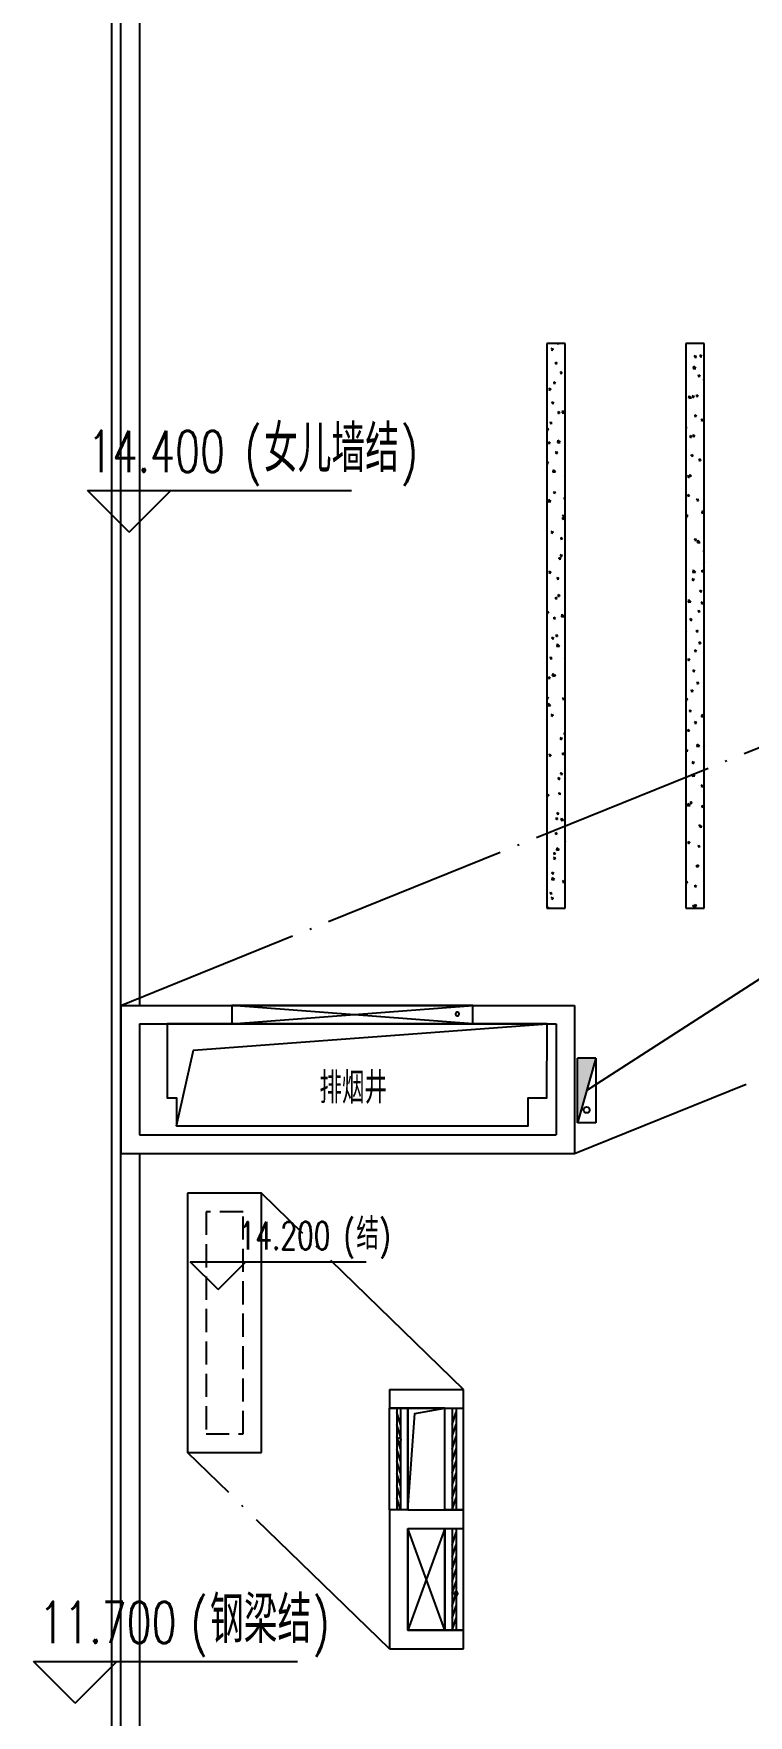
# Model space of a CAD drawing. Extents: x -474411 to 577939, y 0 to 1014176.
# Drawn here: x 355104 to 362823, y 784950 to 803116 of the extents above; entities that cross this region are included whole.
import ezdxf

# ---------------------------------------------------------------- set-up
doc = ezdxf.new("R2010")
doc.units = 0
doc.header["$LTSCALE"] = 1000
doc.header["$MEASUREMENT"] = 0
doc.linetypes.add('DASH', pattern=[0.35, 0.25, -0.1])
doc.linetypes.add('DOTE', pattern=[2.42, 2, -0.2, 0.02, -0.2])
for name, color, linetype in [('A-AXIS-DOTE', 14, 'DOTE'), ('A-AXIS-SYMB', 3, 'Continuous'), ('A-HATCH-2', 251, 'Continuous'), ('A-SFCE', 30, 'Continuous'), ('A-WINDOW', 140, 'Continuous'), ('A-防火门窗', 1, 'Continuous'), ('AS-COLN', 6, 'Continuous'), ('AS-WALL', 40, 'Continuous'), ('AS-结构边线层', 200, 'Continuous'), ('DIM_SYMB', 3, 'Continuous'), ('PUB_TEXT', 7, 'Continuous'), ('SB_ZF消火栓', 10, 'Continuous')]:
    doc.layers.add(name, color=color, linetype=linetype)
doc.styles.add('_TCH_DIM', font='SIMPLEX', dxfattribs={"bigfont": 'GBCBIG'})
doc.styles.add('A-STANDARD', font='SIMPLEX', dxfattribs={"bigfont": 'GBCBIG'})

# ---------------------------------------------------------------- blocks, each defined once
blk = doc.blocks.new('43243')
at = {"layer": 'AS-结构边线层', "color": 8}
for p, q in [((359546, 785870), (359146, 786970)), ((359546, 786970), (359146, 785870))]:
    blk.add_line(p, q, dxfattribs=at)
for points in [[(371646, 818320), (371646, 782920), (371346, 782920), (371346, 774520), (371646, 774520), (371646, 741420), (359546, 741420), (359546, 741720), (359446, 741720), (359446, 741920), (357146, 741920), (357146, 741720), (356846, 741720), (356846, 741420), (356046, 741420), (356046, 741420), (356046, 832020)], [(356646, 791320), (356829, 792137), (360650, 792420)], [(359146, 787170), (359220, 788210), (359546, 788270)]]:
    blk.add_lwpolyline(points, dxfattribs=at)
for points in [[(356546, 792420), (356546, 791620), (356646, 791620), (356646, 791320), (360446, 791320), (360446, 791620), (360646, 791620), (360650, 792420)], [(359146, 787170), (359546, 787170), (359546, 788270), (359146, 788270)], [(359146, 786970), (359546, 786970), (359546, 785870), (359146, 785870)]]:
    blk.add_lwpolyline(points, close=True, dxfattribs=at)
blk = doc.blocks.new('234243242332')
at = {"layer": 'SB_ZF消火栓'}
blk.add_hatch(color=8, dxfattribs=at).paths.add_polyline_path([(361176, 792050), (360976, 792050), (360976, 791350)])
at = {"layer": 'SB_ZF消火栓', "color": 8}
for p, q in [((361076, 791700), (364259, 793755)), ((360976, 791350), (360976, 792050)), ((361176, 792050), (360976, 792050)), ((361176, 792050), (360976, 791350)), ((361176, 792050), (361176, 791350)), ((361176, 791350), (360976, 791350))]:
    blk.add_line(p, q, dxfattribs=at)
blk.add_circle((361076, 791490), 32.5, dxfattribs=at)
blk = doc.blocks.new('*U71')
at = {"color": 0}
for p, q in [((-250, 150), (250, 150)), ((250, 30), (-250, 30)), ((-250, -30), (-190, 30)), ((-190, -30), (-130, 30)), ((-130, -30), (-70, 30)), ((-70, -30), (-10, 30)), ((-10, -30), (50, 30)), ((50, -30), (110, 30)), ((110, -30), (170, 30)), ((170, -30), (230, 30)), ((250, -30), (-250, -30)), ((-250, -150), (250, -150))]:
    blk.add_line(p, q, dxfattribs=at)
for points in [[(-250, -150), (-250, 150)], [(250, -150), (250, 150)]]:
    blk.add_lwpolyline(points, dxfattribs=at)

msp = doc.modelspace()

# ---------------------------------------------------------------- linework, layer by layer
at = {"layer": 'A-AXIS-DOTE', "color": 8}
for p, q in [((356045.8, 792620), (365750, 796540)), ((360945.8, 791020), (370650, 794940)), ((359745.8, 788470), (357565.8, 790590)), ((358945.8, 785670), (356765.8, 787790))]:
    msp.add_line(p, q, dxfattribs=at)
at = {"layer": 'A-AXIS-SYMB', "color": 8}
for p, q in [((356137.4, 797730), (355687.4, 798180)), ((355687.4, 798180), (358537.4, 798180)), ((356137.4, 797730), (356587.4, 798180)), ((355554.2, 785081.6), (355104.2, 785531.6)), ((355104.2, 785531.6), (357954.2, 785531.6)), ((355554.2, 785081.6), (356004.2, 785531.6))]:
    msp.add_line(p, q, dxfattribs=at)
at = {"layer": 'A-HATCH-2', "color": 8, "linetype": 'Continuous'}
for p, q in [((360702.6, 799717.6), (360692.5, 799702.7)), ((360693.1, 799702.4), (360711.3, 799696.3)), ((360702.6, 799717.6), (360710.6, 799696.6)), ((360759, 799770), (360758.6, 799766.1)), ((360759.3, 799765.9), (360778.1, 799769.3)), ((360777, 799770), (360777.5, 799769.6)), ((360741.4, 799568.9), (360739.8, 799551)), ((360740.5, 799550.7), (360759.3, 799554.1)), ((360741.4, 799568.9), (360758.6, 799554.4)), ((362231.9, 799524.5), (362227.7, 799497.8)), ((362228.2, 799497.5), (362256.7, 799500.8)), ((362231.9, 799524.5), (362256.2, 799501.1)), ((362249.4, 799637.8), (362239.3, 799622.9)), ((362240, 799622.6), (362258.1, 799616.5)), ((362249.4, 799637.8), (362257.5, 799616.8)), ((362302.2, 799645.1), (362300.6, 799627.2)), ((362301.2, 799626.9), (362320, 799630.3)), ((362302.2, 799645.1), (362319.4, 799630.6)), ((360722.6, 799353.7), (360721, 799335.8)), ((360721.6, 799335.5), (360740.4, 799339)), ((360722.6, 799353.7), (360739.8, 799339.3)), ((360799.3, 799465.6), (360789.3, 799450.6)), ((360789.9, 799450.3), (360808, 799444.3)), ((360799.3, 799465.6), (360807.4, 799444.5)), ((362283.3, 799429.9), (362281.8, 799412)), ((362282.4, 799411.7), (362301.2, 799415.2)), ((362283.3, 799429.9), (362300.6, 799415.5)), ((362345.8, 799385.2), (362336.1, 799370.8)), ((362336.7, 799370.5), (362345.8, 799367.5)), ((360678.5, 799286.5), (360668.5, 799271.6)), ((360669.1, 799271.3), (360687.2, 799265.2)), ((360678.5, 799286.5), (360686.6, 799265.5)), ((360703.7, 799138.5), (360702.2, 799120.6)), ((360702.8, 799120.3), (360721.6, 799123.8)), ((360703.7, 799138.5), (360721, 799124.1)), ((362182.2, 799204.3), (362178.1, 799177.7)), ((362178.5, 799177.4), (362207, 799180.7)), ((362182.2, 799204.3), (362206.6, 799181)), ((362225.4, 799206.7), (362215.3, 799191.7)), ((362215.9, 799191.4), (362234.1, 799185.4)), ((362225.4, 799206.7), (362233.5, 799185.7)), ((362264.5, 799214.7), (362263, 799196.8)), ((362263.6, 799196.5), (362282.4, 799200)), ((362264.5, 799214.7), (362281.8, 799200.3)), ((360775.3, 799034.4), (360765.2, 799019.5)), ((360765.9, 799019.2), (360784, 799013.1)), ((360775.3, 799034.4), (360783.4, 799013.4)), ((360814.6, 799045.2), (360810.5, 799018.6)), ((360811, 799018.3), (360839.5, 799021.6)), ((360814.6, 799045.2), (360839, 799021.9)), ((362245.7, 798999.6), (362244.1, 798981.6)), ((362244.8, 798981.3), (362263.6, 798984.8)), ((362245.7, 798999.6), (362262.9, 798985.1)), ((362322.1, 798954.6), (362312.1, 798939.7)), ((362312.7, 798939.4), (362330.8, 798933.3)), ((362322.1, 798954.6), (362330.2, 798933.6)), ((360654.5, 798855.3), (360645.8, 798842.4)), ((360645.8, 798839.9), (360663.2, 798834)), ((360654.5, 798855.3), (360662.6, 798834.3)), ((360684.9, 798923.4), (360683.3, 798905.4)), ((360684, 798905.1), (360702.8, 798908.6)), ((360684.9, 798923.4), (360702.2, 798908.9)), ((362145.8, 798871.4), (362156.9, 798860.8)), ((362145.8, 798859.2), (362157.4, 798860.5)), ((362201.4, 798775.5), (362191.3, 798760.6)), ((362191.9, 798760.3), (362210, 798754.2)), ((362201.4, 798775.5), (362209.4, 798754.5)), ((362226.9, 798784.4), (362225.3, 798766.5)), ((362225.9, 798766.2), (362244.7, 798769.6)), ((362226.9, 798784.4), (362244.1, 798769.9)), ((360666.1, 798708.2), (360664.5, 798690.3)), ((360665.1, 798690), (360684, 798693.4)), ((360666.1, 798708.2), (360683.3, 798693.7)), ((360751.3, 798603.3), (360741.2, 798588.4)), ((360741.8, 798588.1), (360760, 798582)), ((360751.3, 798603.3), (360759.3, 798582.3)), ((360765, 798725.1), (360760.8, 798698.4)), ((360761.3, 798698.1), (360789.8, 798701.4)), ((360765, 798725.1), (360789.3, 798701.7)), ((362208, 798569.2), (362206.5, 798551.3)), ((362208, 798569.2), (362225.3, 798554.7)), ((360647.3, 798493), (360645.8, 798476.4)), ((360646.3, 798474.8), (360665.1, 798478.3)), ((360647.3, 798493), (360664.5, 798478.5)), ((360715.3, 798404.9), (360711.2, 798378.2)), ((360715.3, 798404.9), (360739.7, 798381.5)), ((362207.1, 798551), (362225.9, 798554.5)), ((362298.1, 798523.5), (362288.1, 798508.5)), ((362288.7, 798508.2), (362306.8, 798502.2)), ((362298.1, 798523.5), (362306.2, 798502.4)), ((360645.8, 798263), (360646.3, 798263.1)), ((360711.7, 798377.9), (360740.1, 798381.2)), ((360845.8, 798347.9), (360838, 798336.3)), ((360838.6, 798336), (360845.8, 798333.6)), ((362177.3, 798344.4), (362167.3, 798329.5)), ((362167.9, 798329.2), (362186, 798323.1)), ((362177.3, 798344.4), (362185.4, 798323.4)), ((362189.2, 798354), (362187.6, 798336.1)), ((362188.3, 798335.8), (362207.1, 798339.3)), ((362189.2, 798354), (362206.5, 798339.6)), ((360665.7, 798084.7), (360661.5, 798058)), ((360662, 798057.7), (360690.5, 798061.1)), ((360665.7, 798084.7), (360690, 798061.4)), ((360727.3, 798172.1), (360717.2, 798157.2)), ((360717.8, 798156.9), (360735.9, 798150.8)), ((360727.3, 798172.1), (360735.3, 798151.1)), ((360835.3, 798104.3), (360833.7, 798086.3)), ((360834.3, 798086.1), (360845.8, 798088.2)), ((360835.3, 798104.3), (360845.8, 798095.4)), ((362170.4, 798138.8), (362168.8, 798120.9)), ((362169.4, 798120.6), (362188.3, 798124.1)), ((362170.4, 798138.8), (362187.6, 798124.4)), ((362274.1, 798092.3), (362264, 798077.4)), ((362264.7, 798077.1), (362282.8, 798071)), ((362274.1, 798092.3), (362282.2, 798071.3)), ((360824, 797920.1), (360813.9, 797905.1)), ((360814.6, 797904.9), (360832.7, 797898.8)), ((360816.4, 797889.1), (360814.9, 797871.2)), ((360815.5, 797870.9), (360834.3, 797874.3)), ((360816.4, 797889.1), (360833.7, 797874.6)), ((360824, 797920.1), (360832.1, 797899.1)), ((362153.3, 797913.2), (362145.8, 797902.1)), ((362145.8, 797897.4), (362162, 797891.9)), ((362151.6, 797923.7), (362150, 797905.7)), ((362150.6, 797905.5), (362169.4, 797908.9)), ((362151.6, 797923.7), (362168.8, 797909.2)), ((362153.3, 797913.2), (362161.4, 797892.2)), ((362325.5, 797963.4), (362321.3, 797936.7)), ((362321.8, 797936.4), (362345.8, 797939.2)), ((362325.5, 797963.4), (362345.8, 797943.9)), ((360703.2, 797741), (360693.2, 797726.1)), ((360693.8, 797725.8), (360711.9, 797719.7)), ((360703.2, 797741), (360711.3, 797720)), ((360797.6, 797673.9), (360796.1, 797656)), ((360796.7, 797655.7), (360815.5, 797659.2)), ((360797.6, 797673.9), (360814.9, 797659.5)), ((362145.8, 797697.5), (362150, 797694)), ((362145.8, 797692.9), (362150.6, 797693.7)), ((362250.1, 797661.2), (362240, 797646.3)), ((362250.1, 797661.2), (362258.1, 797640.2)), ((360800, 797488.9), (360789.9, 797474)), ((360800, 797488.9), (360808, 797467.9)), ((362240.6, 797646), (362258.8, 797639.9)), ((362275.8, 797643.2), (362271.7, 797616.6)), ((362272.1, 797616.3), (362300.6, 797619.6)), ((362275.8, 797643.2), (362300.2, 797619.9)), ((362339.6, 797534.9), (362338, 797517)), ((362338.6, 797516.7), (362345.8, 797518)), ((362339.6, 797534.9), (362345.8, 797529.7)), ((360679.2, 797309.9), (360669.1, 797294.9)), ((360679.2, 797309.9), (360687.3, 797288.9)), ((360778.8, 797458.7), (360777.2, 797440.8)), ((360777.9, 797440.5), (360796.7, 797444)), ((360778.8, 797458.7), (360796, 797444.3)), ((360790.5, 797473.7), (360808.7, 797467.6)), ((362226.2, 797323.1), (362222, 797296.4)), ((362222.5, 797296.1), (362251, 797299.4)), ((362226.2, 797323.1), (362250.5, 797299.7)), ((362320.7, 797319.8), (362319.2, 797301.8)), ((362319.8, 797301.5), (362338.6, 797305)), ((362320.7, 797319.8), (362338, 797305.3)), ((362345.8, 797407.6), (362336.8, 797394.2)), ((362337.4, 797393.9), (362345.8, 797391.1)), ((360669.8, 797294.6), (360687.9, 797288.6)), ((360760, 797243.6), (360758.4, 797225.6)), ((360759, 797225.3), (360777.8, 797228.8)), ((360760, 797243.6), (360777.2, 797229.1)), ((362226, 797230), (362216, 797215.1)), ((362216.6, 797214.8), (362234.7, 797208.7)), ((362226, 797230), (362234.1, 797209)), ((360741.1, 797028.4), (360739.6, 797010.5)), ((360740.2, 797010.2), (360759, 797013.6)), ((360741.1, 797028.4), (360758.4, 797013.9)), ((360776, 797057.8), (360765.9, 797042.9)), ((360766.5, 797042.6), (360784.6, 797036.5)), ((360776, 797057.8), (360784, 797036.8)), ((362176.5, 797002.9), (362172.4, 796976.2)), ((362172.8, 796975.9), (362201.3, 796979.2)), ((362176.5, 797002.9), (362200.9, 796979.5)), ((362301.9, 797104.6), (362300.4, 797086.7)), ((362301, 797086.4), (362319.8, 797089.8)), ((362301.9, 797104.6), (362319.2, 797090.1)), ((362322.8, 796978), (362312.7, 796963)), ((362313.4, 796962.8), (362331.5, 796956.7)), ((362322.8, 796978), (362330.9, 796957)), ((360655.2, 796878.7), (360645.8, 796864.8)), ((360645.8, 796863.5), (360663.9, 796857.4)), ((360655.2, 796878.7), (360663.2, 796857.7)), ((360722.3, 796813.2), (360720.7, 796795.3)), ((360721.4, 796795), (360740.2, 796798.5)), ((360722.3, 796813.2), (360739.6, 796798.7)), ((360808.9, 796843.8), (360804.8, 796817.1)), ((360805.3, 796816.8), (360833.8, 796820.1)), ((360808.9, 796843.8), (360833.3, 796820.4)), ((362202, 796798.9), (362191.9, 796784)), ((362192.6, 796783.7), (362210.7, 796777.6)), ((362202, 796798.9), (362210.1, 796777.9)), ((362283.1, 796889.4), (362281.5, 796871.5)), ((362282.2, 796871.2), (362301, 796874.7)), ((362283.1, 796889.4), (362300.3, 796874.9)), ((360703.5, 796598), (360701.9, 796580.1)), ((360702.5, 796579.8), (360721.4, 796583.3)), ((360703.5, 796598), (360720.7, 796583.6)), ((360751.9, 796626.7), (360741.9, 796611.7)), ((360742.5, 796611.4), (360760.6, 796605.4)), ((360751.9, 796626.7), (360760, 796605.6)), ((362145.8, 796664.5), (362151.2, 796659.4)), ((362145.8, 796658.4), (362151.7, 796659.1)), ((362264.3, 796674.2), (362262.7, 796656.3)), ((362263.3, 796656), (362282.1, 796659.5)), ((362264.3, 796674.2), (362281.5, 796659.8)), ((360759.3, 796523.6), (360755.1, 796497)), ((360755.6, 796496.7), (360784.1, 796500)), ((360759.3, 796523.6), (360783.6, 796500.3)), ((362245.4, 796459.1), (362243.9, 796441.1)), ((362244.5, 796440.8), (362263.3, 796444.3)), ((362245.4, 796459.1), (362262.7, 796444.6)), ((362298.8, 796546.8), (362288.7, 796531.9)), ((362289.3, 796531.6), (362307.5, 796525.5)), ((362298.8, 796546.8), (362306.8, 796525.8)), ((360684.7, 796382.9), (360683.1, 796364.9)), ((360683.7, 796364.6), (360702.5, 796368.1)), ((360684.7, 796382.9), (360701.9, 796368.4)), ((360845.8, 796370.3), (360838.6, 796359.7)), ((360839.2, 796359.4), (360845.8, 796357.2)), ((362178, 796367.8), (362167.9, 796352.8)), ((362168.5, 796352.5), (362186.7, 796346.5)), ((362178, 796367.8), (362186.1, 796346.8)), ((362226.6, 796243.9), (362225, 796225.9)), ((362225.7, 796225.7), (362244.5, 796229.1)), ((362226.6, 796243.9), (362243.9, 796229.4)), ((360665.8, 796167.7), (360664.3, 796149.7)), ((360664.9, 796149.5), (360683.7, 796152.9)), ((360665.8, 796167.7), (360683.1, 796153.2)), ((360709.6, 796203.5), (360705.5, 796176.8)), ((360706, 796176.5), (360734.4, 796179.8)), ((360709.6, 796203.5), (360734, 796180.1)), ((360727.9, 796195.5), (360717.8, 796180.6)), ((360718.5, 796180.3), (360736.6, 796174.2)), ((360727.9, 796195.5), (360736, 796174.5)), ((362207.8, 796028.7), (362206.2, 796010.8)), ((362207.8, 796028.7), (362225, 796014.2)), ((362274.7, 796115.7), (362264.7, 796100.8)), ((362265.3, 796100.5), (362283.4, 796094.4)), ((362274.7, 796115.7), (362282.8, 796094.7)), ((360647, 795952.5), (360645.8, 795938.8)), ((360646.1, 795934.3), (360664.9, 795937.7)), ((360647, 795952.5), (360664.3, 795938)), ((360660, 795883.3), (360655.8, 795856.6)), ((360656.3, 795856.3), (360684.8, 795859.6)), ((360660, 795883.3), (360684.3, 795859.9)), ((360824.7, 795943.4), (360814.6, 795928.5)), ((360815.2, 795928.2), (360833.4, 795922.2)), ((360824.7, 795943.4), (360832.7, 795922.4)), ((362154, 795936.6), (362145.8, 795924.5)), ((362145.8, 795921), (362162.6, 795915.3)), ((362154, 795936.6), (362162, 795915.6)), ((362206.8, 796010.5), (362225.7, 796013.9)), ((360645.8, 795722.5), (360646, 795722.6)), ((360703.9, 795764.4), (360693.8, 795749.5)), ((360694.4, 795749.2), (360712.6, 795743.1)), ((360703.9, 795764.4), (360711.9, 795743.4)), ((362189, 795813.5), (362187.4, 795795.6)), ((362188, 795795.3), (362206.8, 795798.8)), ((362189, 795813.5), (362206.2, 795799.1)), ((362250.7, 795684.6), (362240.7, 795669.6)), ((362241.3, 795669.3), (362259.4, 795663.3)), ((362250.7, 795684.6), (362258.8, 795663.5)), ((362319.8, 795762), (362315.6, 795735.3)), ((362316.1, 795735), (362344.6, 795738.3)), ((362319.8, 795762), (362344.1, 795738.6)), ((360800.6, 795512.3), (360790.6, 795497.4)), ((360791.2, 795497.1), (360809.3, 795491)), ((360800.6, 795512.3), (360808.7, 795491.3)), ((360835, 795563.8), (360833.5, 795545.8)), ((360834.1, 795545.5), (360845.8, 795547.7)), ((360835, 795563.8), (360845.8, 795554.7)), ((362170.1, 795598.3), (362168.6, 795580.4)), ((362169.2, 795580.1), (362188, 795583.6)), ((362170.1, 795598.3), (362187.4, 795583.9)), ((360679.9, 795333.2), (360669.8, 795318.3)), ((360670.4, 795318), (360688.5, 795311.9)), ((360679.9, 795333.2), (360687.9, 795312.2)), ((360816.2, 795348.6), (360814.6, 795330.7)), ((360815.2, 795330.4), (360834.1, 795333.8)), ((360816.2, 795348.6), (360833.4, 795334.1)), ((362151.3, 795383.2), (362149.7, 795365.2)), ((362150.4, 795364.9), (362169.2, 795368.4)), ((362151.3, 795383.2), (362168.6, 795368.7)), ((362270.1, 795441.8), (362266, 795415.1)), ((362266.4, 795414.8), (362294.9, 795418.1)), ((362270.1, 795441.8), (362294.5, 795418.4)), ((362345.8, 795430), (362337.4, 795417.6)), ((362338, 795417.3), (362345.8, 795414.7)), ((360797.4, 795133.4), (360795.8, 795115.5)), ((360796.4, 795115.2), (360815.2, 795118.7)), ((360797.4, 795133.4), (360814.6, 795118.9)), ((362145.8, 795156.8), (362149.7, 795153.5)), ((362145.8, 795152.4), (362150.3, 795153.2)), ((362220.5, 795121.6), (362216.3, 795095)), ((362226.7, 795253.4), (362216.6, 795238.5)), ((362217.3, 795238.2), (362235.4, 795232.1)), ((362220.5, 795121.6), (362244.8, 795098.3)), ((362226.7, 795253.4), (362234.8, 795232.4)), ((360776.6, 795081.2), (360766.5, 795066.2)), ((360767.2, 795066), (360785.3, 795059.9)), ((360776.6, 795081.2), (360784.7, 795060.2)), ((362216.8, 795094.7), (362245.3, 795098)), ((362323.5, 795001.3), (362313.4, 794986.4)), ((362314, 794986.1), (362332.1, 794980)), ((362323.5, 795001.3), (362331.5, 794980.3)), ((362339.3, 794994.4), (362337.8, 794976.5)), ((362338.4, 794976.2), (362345.8, 794977.6)), ((362339.3, 794994.4), (362345.8, 794989)), ((360655.8, 794902.1), (360645.8, 794887.3)), ((360646.4, 794886.9), (360664.5, 794880.8)), ((360655.8, 794902.1), (360663.9, 794881.1)), ((360778.5, 794918.2), (360777, 794900.3)), ((360777.6, 794900), (360796.4, 794903.5)), ((360778.5, 794918.2), (360795.8, 794903.8)), ((362170.8, 794801.5), (362166.7, 794774.8)), ((362167.1, 794774.5), (362195.6, 794777.8)), ((362170.8, 794801.5), (362195.2, 794778.1)), ((362202.7, 794822.3), (362192.6, 794807.4)), ((362193.2, 794807.1), (362211.4, 794801)), ((362202.7, 794822.3), (362210.7, 794801.3)), ((362320.5, 794779.3), (362318.9, 794761.3)), ((362319.6, 794761), (362338.4, 794764.5)), ((362320.5, 794779.3), (362337.7, 794764.8)), ((360752.6, 794650), (360742.5, 794635.1)), ((360743.1, 794634.8), (360761.3, 794628.7)), ((360752.6, 794650), (360760.7, 794629)), ((360759.7, 794703.1), (360758.1, 794685.1)), ((360758.8, 794684.8), (360777.6, 794688.3)), ((360759.7, 794703.1), (360777, 794688.6)), ((360803.2, 794642.4), (360799.1, 794615.7)), ((360799.6, 794615.4), (360828.1, 794618.7)), ((360803.2, 794642.4), (360827.6, 794619)), ((362299.4, 794570.2), (362289.4, 794555.3)), ((362299.4, 794570.2), (362307.5, 794549.2)), ((360740.9, 794487.9), (360739.3, 794469.9)), ((360739.9, 794469.7), (360758.8, 794473.1)), ((360740.9, 794487.9), (360758.1, 794473.4)), ((360845.8, 794392.7), (360839.3, 794383)), ((362145.8, 794457.6), (362146, 794457.6)), ((362178.6, 794391.1), (362168.6, 794376.2)), ((362178.6, 794391.1), (362186.7, 794370.1)), ((362290, 794555), (362308.1, 794548.9)), ((362301.7, 794564.1), (362300.1, 794546.1)), ((362300.7, 794545.9), (362319.5, 794549.3)), ((362301.7, 794564.1), (362318.9, 794549.6)), ((360728.6, 794218.9), (360718.5, 794204)), ((360722.1, 794272.7), (360720.5, 794254.8)), ((360721.1, 794254.5), (360739.9, 794257.9)), ((360722.1, 794272.7), (360739.3, 794258.2)), ((360728.6, 794218.9), (360736.6, 794197.9)), ((360753.6, 794322.2), (360749.4, 794295.5)), ((360749.9, 794295.2), (360778.4, 794298.5)), ((360753.6, 794322.2), (360777.9, 794298.8)), ((360839.9, 794382.8), (360845.8, 794380.8)), ((362169.2, 794375.9), (362187.3, 794369.8)), ((362282.8, 794348.9), (362281.3, 794331)), ((362281.9, 794330.7), (362300.7, 794334.1)), ((362282.8, 794348.9), (362300.1, 794334.4)), ((360703.2, 794057.5), (360701.7, 794039.6)), ((360702.3, 794039.3), (360721.1, 794042.8)), ((360703.2, 794057.5), (360720.5, 794043.1)), ((360719.1, 794203.7), (360737.2, 794197.6)), ((362264, 794133.7), (362262.5, 794115.8)), ((362263.1, 794115.5), (362281.9, 794119)), ((362264, 794133.7), (362281.3, 794119.3)), ((362275.4, 794139.1), (362265.3, 794124.1)), ((362266, 794123.9), (362284.1, 794117.8)), ((362275.4, 794139.1), (362283.5, 794118.1)), ((360703.9, 794002), (360699.8, 793975.4)), ((360700.3, 793975.1), (360728.7, 793978.4)), ((360703.9, 794002), (360728.3, 793978.7)), ((360825.3, 793966.8), (360815.3, 793951.9)), ((360815.9, 793951.6), (360834, 793945.5)), ((360825.3, 793966.8), (360833.4, 793945.8)), ((362154.6, 793960), (362145.8, 793946.9)), ((362145.8, 793944.6), (362163.3, 793938.7)), ((362154.6, 793960), (362162.7, 793939)), ((362245.2, 793918.5), (362243.6, 793900.6)), ((362244.2, 793900.3), (362263.1, 793903.8)), ((362245.2, 793918.5), (362262.4, 793904.1)), ((360654.3, 793681.9), (360652.4, 793670)), ((360654.3, 793681.9), (360666.6, 793670)), ((360684.4, 793842.3), (360682.8, 793824.4)), ((360683.5, 793824.1), (360702.3, 793827.6)), ((360684.4, 793842.3), (360701.7, 793827.9)), ((360704.5, 793787.8), (360694.5, 793772.8)), ((360695.1, 793772.5), (360713.2, 793766.5)), ((360704.5, 793787.8), (360712.6, 793766.7)), ((362226.4, 793703.4), (362224.8, 793685.4)), ((362225.4, 793685.1), (362244.2, 793688.6)), ((362226.4, 793703.4), (362243.6, 793688.9)), ((362251.4, 793707.9), (362241.3, 793693)), ((362241.9, 793692.7), (362260.1, 793686.6)), ((362251.4, 793707.9), (362259.4, 793686.9))]:
    msp.add_line(p, q, dxfattribs=at)
at = {"layer": 'A-SFCE', "color": 8}
for p, q in [((355945.8, 832220), (355945.8, 741520)), ((356045.8, 741720), (356045.8, 832020)), ((356245.8, 831720), (356245.8, 792620)), ((356245.8, 791020), (356245.8, 751220)), ((357565.8, 790590), (356765.8, 790590)), ((356765.8, 790590), (356765.8, 787790)), ((357565.8, 787790), (357565.8, 790590)), ((356765.8, 787790), (357565.8, 787790))]:
    msp.add_line(p, q, dxfattribs=at)
at = {"layer": 'A-SFCE', "color": 8, "linetype": 'DASH'}
for p, q in [((357365.8, 790390), (356965.8, 790390)), ((356965.8, 790390), (356965.8, 787990)), ((357365.8, 787990), (357365.8, 790390)), ((356965.8, 787990), (357365.8, 787990))]:
    msp.add_line(p, q, dxfattribs=at)
at = {"layer": 'A-WINDOW', "color": 8}
for p, q in [((357245.8, 792620), (357245.8, 792420)), ((359845.8, 792620), (357245.8, 792620)), ((359845.8, 792420), (357245.8, 792620)), ((357245.8, 792420), (359845.8, 792620)), ((359845.8, 792420), (359845.8, 792620)), ((357245.8, 792420), (359845.8, 792420))]:
    msp.add_line(p, q, dxfattribs=at)
at = {"layer": 'AS-COLN', "color": 8}
for p, q in [((360845.8, 799770), (360645.8, 799770)), ((360645.8, 799770), (360645.8, 793670)), ((360845.8, 793670), (360845.8, 799770)), ((362345.8, 799770), (362145.8, 799770)), ((362145.8, 799770), (362145.8, 793670)), ((362345.8, 793670), (362345.8, 799770)), ((360645.8, 793670), (360845.8, 793670)), ((362145.8, 793670), (362345.8, 793670))]:
    msp.add_line(p, q, dxfattribs=at)
at = {"layer": 'AS-WALL', "color": 8}
for p, q in [((356045.8, 792620), (360945.8, 792620)), ((356045.8, 792620), (356045.8, 791020)), ((360945.8, 792620), (360945.8, 791020)), ((356245.8, 792420), (360745.8, 792420)), ((356245.8, 792420), (356245.8, 791220)), ((360745.8, 792420), (360745.8, 791220)), ((356245.8, 791220), (360745.8, 791220)), ((356045.8, 791020), (360945.8, 791020)), ((358945.8, 788470), (359745.8, 788470)), ((358945.8, 788470), (358945.8, 788270)), ((359745.8, 788270), (359745.8, 788470)), ((358945.8, 788270), (359145.8, 788270)), ((359145.8, 788270), (359545.8, 788270)), ((359545.8, 788270), (359745.8, 788270)), ((359145.8, 787170), (358945.8, 787170)), ((358945.8, 787170), (358945.8, 787070)), ((359145.8, 787170), (359545.8, 787170)), ((359745.8, 787170), (359545.8, 787170)), ((359745.8, 787070), (359745.8, 787170)), ((358945.8, 787070), (358945.8, 785670)), ((359145.8, 786970), (359545.8, 786970)), ((359145.8, 786970), (359145.8, 785870)), ((359545.8, 786970), (359745.8, 786970)), ((359745.8, 786970), (359745.8, 787070)), ((359145.8, 785870), (359545.8, 785870)), ((359745.8, 785870), (359545.8, 785870)), ((359745.8, 785670), (359745.8, 785870)), ((358945.8, 785670), (359745.8, 785670))]:
    msp.add_line(p, q, dxfattribs=at)
at = {"layer": 'DIM_SYMB', "color": 8}
for p, q in [((357095.8, 789550), (356795.8, 789850)), ((356795.8, 789850), (358695.8, 789850)), ((357095.8, 789550), (357395.8, 789850))]:
    msp.add_line(p, q, dxfattribs=at)
for centre, start, end in [((359679.9, 792526.5), 106.67022, 286.67022), ((359679.9, 792526.5), 286.67022, 106.67022), ((359054.1, 787926.5), 75.29182, 255.29182), ((359054.1, 787926.5), 255.29182, 75.29182), ((359665.8, 786266), 148.75036, 328.75036), ((359665.8, 786266), 328.75036, 148.75036)]:
    msp.add_arc(centre, 20, start, end, dxfattribs=at)

# ---------------------------------------------------------------- block references
at = {"color": 8, "xscale": 2.199999995664891, "yscale": 0.6666666666666667, "zscale": 0.3999999992117984, "rotation": 90}
msp.add_blockref('*U71', (359045.8, 787720), dxfattribs=at)
at = {"color": 8, "extrusion": (0, 0, -1), "xscale": 2.199999995664891, "yscale": 0.6666666666666667, "zscale": -0.3999999992117984, "rotation": 90}
for p in [(-359645.8, 787720), (-359645.8, 786420)]:
    msp.add_blockref('*U71', p, dxfattribs=at)
at = {"layer": 'A-WINDOW', "color": 8}
msp.add_blockref('43243', (0, 0), dxfattribs=at)
at = {"layer": 'SB_ZF消火栓', "color": 8, "linetype": 'Continuous'}
msp.add_blockref('234243242332', (0, 0), dxfattribs=at)

# ---------------------------------------------------------------- texts
at = {"layer": 'A-防火门窗', "color": 8, "style": 'A-STANDARD'}
msp.add_text('排烟井', height=337.59, dxfattribs=at).set_placement((358190.8, 791560))
at = {"layer": 'PUB_TEXT', "color": 8, "style": '_TCH_DIM'}
for s, height, p in [('女儿墙结', 506.38, (357591.6, 798380)), ('结', 337.6, (358589.1, 789983.3)), ('钢梁结', 506.38, (357008.4, 785731.6))]:
    msp.add_text(s, height=height, dxfattribs=at).set_placement(p)
at = {"layer": 'PUB_TEXT', "color": 8, "style": '_TCH_DIM', "width": 0.705882}
for s, height, p in [('14.400', 446.25, (355686.6, 798380)), ('(', 446.2, (357381.6, 798380)), (')', 446.2, (359066.1, 798380)), ('14.200', 297.5, (357319.1, 789983.3)), ('(', 297.5, (358449.1, 789983.3)), (')', 297.5, (358834.9, 789983.3)), ('(', 446.2, (356798.4, 785731.6)), (')', 446.2, (358114.2, 785731.6)), ('11.700', 446.25, (355163.4, 785731.6))]:
    msp.add_text(s, height=height, dxfattribs=at).set_placement(p)

doc.saveas('drawing.dxf')
